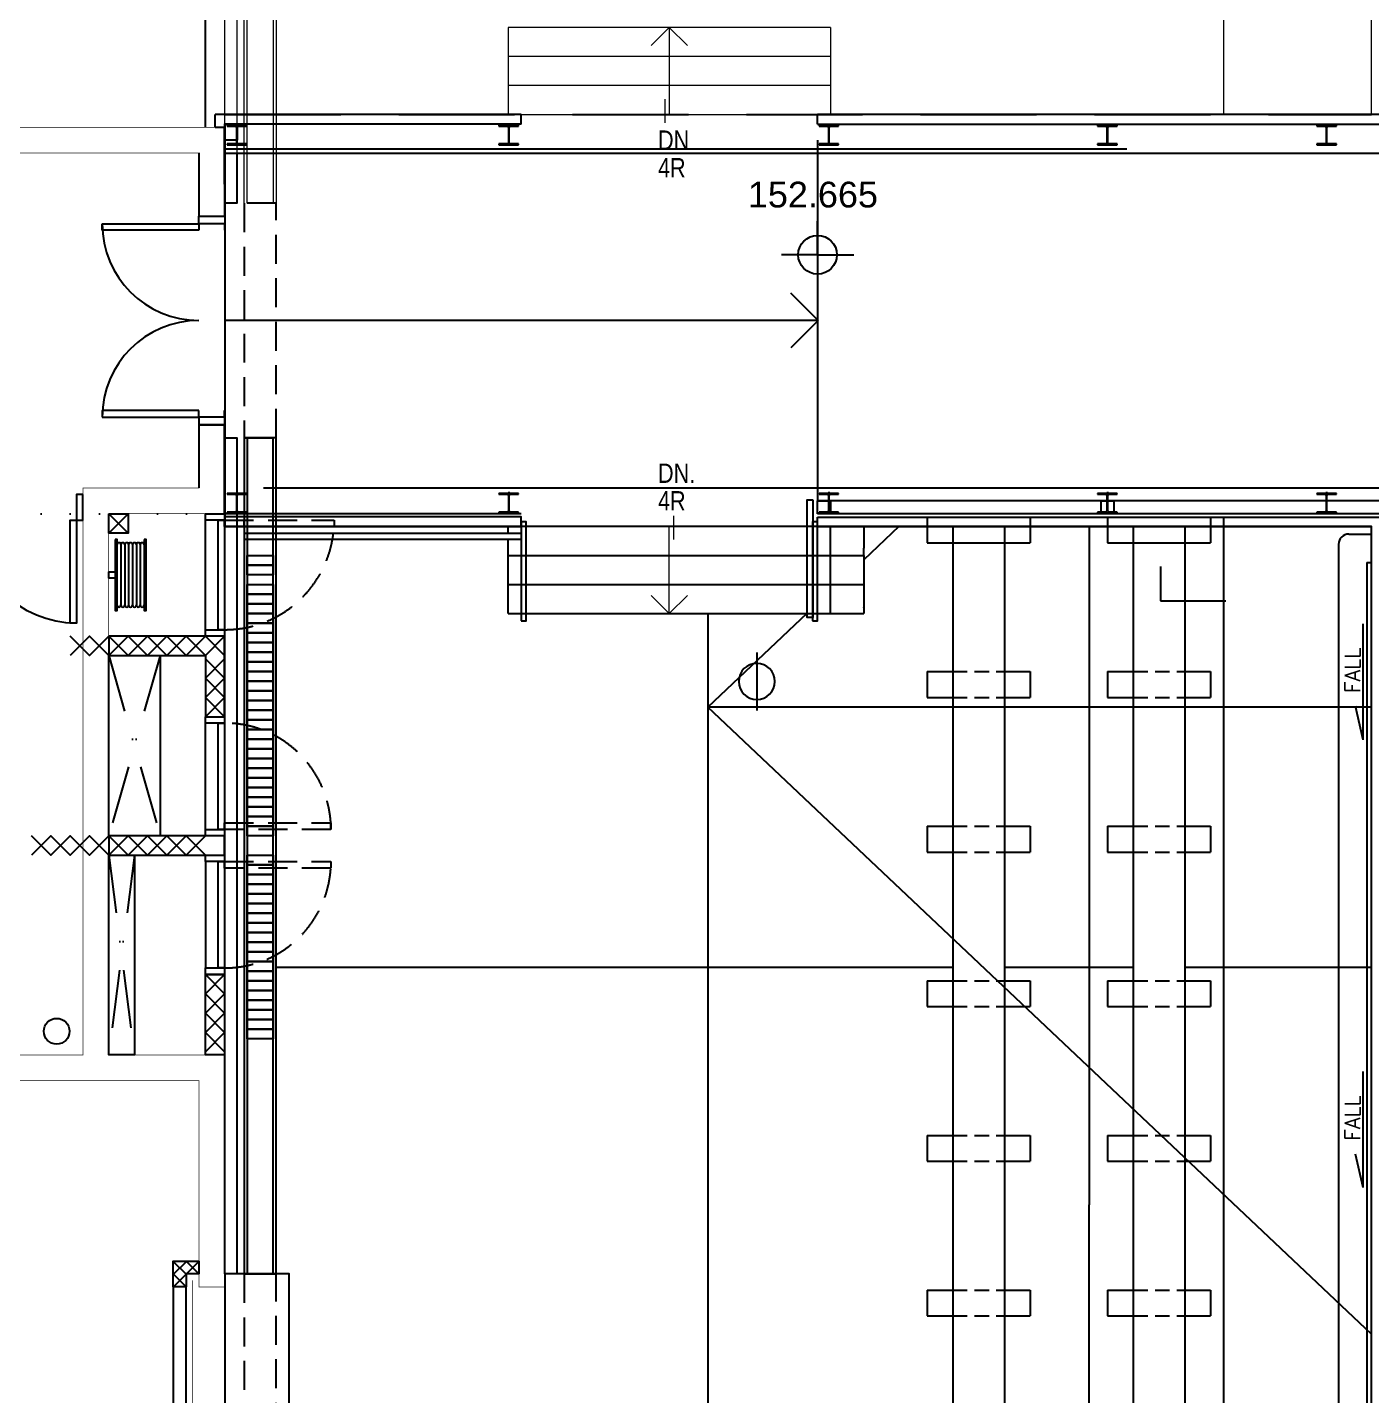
# Model space of a CAD drawing. Header units: millimetres. Extents: x -68474 to 336725, y -113450 to 40976.
# Drawn here: x 156719 to 167150, y -82594 to -71975 of the extents above; entities that cross this region are included whole.
import ezdxf

# ---------------------------------------------------------------- set-up
doc = ezdxf.new("R2010")
doc.units = ezdxf.units.MM
doc.header["$LTSCALE"] = 900
for name, pattern in [('DASHDOT', [1, 0.5, -0.25, 0, -0.25]), ('DASHED2', [0.375, 0.25, -0.125]), ('DASHEDX2', [1.5, 1, -0.5]), ('HIDDEN', [0.375, 0.25, -0.125]), ('s5152a$0$DASHDOT', [1, 0.5, -0.25, 0, -0.25]), ('s5152a$0$DASHED2', [0.375, 0.25, -0.125]), ('s5152a$0$DASHEDX2', [1.5, 1, -0.5]), ('s5152a$0$DOT', [0.25, 0, -0.25]), ('s5152a$0$HIDDEN', [0.375, 0.25, -0.125]), ('s5152a$0$HIDDEN2', [0.1875, 0.125, -0.0625])]:
    doc.linetypes.add(name, pattern=pattern)
for name, color, linetype, lineweight in [('11', 7, 'Continuous', 5), ('23', 7, 'Continuous', 5), ('25', 7, 'Continuous', 5), ('30', 7, 'Continuous', 5), ('45', 7, 'Continuous', 5), ('7', 7, 'Continuous', 5), ('STEP', 15, 'Continuous', 5)]:
    doc.layers.add(name, color=color, linetype=linetype, lineweight=lineweight)
for name, color, linetype in [('35', 7, 'Continuous'), ('FOOT', 1, 'DASHEDX2'), ('new-lysc', 4, 'Continuous'), ('s5152a$0$11', 7, 'Continuous'), ('s5152a$0$20', 7, 'Continuous'), ('s5152a$0$22', 7, 'Continuous'), ('s5152a$0$23', 7, 'Continuous'), ('s5152a$0$25', 7, 'Continuous'), ('s5152a$0$30', 7, 'Continuous'), ('s5152a$0$35', 7, 'Continuous'), ('s5152a$0$42', 7, 'Continuous'), ('s5152a$0$45', 7, 'Continuous'), ('s5152a$0$56', 7, 'Continuous'), ('s5152a$0$7', 7, 'Continuous'), ('s5152a$0$CABLE', 1, 'Continuous'), ('s5152a$0$DIM', 2, 'Continuous'), ('s5152a$0$ex_dr', 1, 'Continuous'), ('s5152a$0$FOOT', 1, 's5152a$0$DASHEDX2'), ('s5152a$0$hrail', 3, 'Continuous'), ('s5152a$0$new-lysc', 4, 'Continuous'), ('s5152a$0$O-STEP', 8, 'Continuous'), ('s5152a$0$PlatformBeam', 7, 'Continuous'), ('s5152a$0$POST', 3, 'Continuous'), ('s5152a$0$SDOOR', 1, 'Continuous'), ('s5152a$0$st_col', 7, 's5152a$0$HIDDEN'), ('s5152a$0$STEP', 15, 'Continuous'), ('SDOOR', 1, 'Continuous'), ('st_col', 7, 'HIDDEN')]:
    doc.layers.add(name, color=color, linetype=linetype)
doc.styles.add('s5152a$0$STANDARD', font='SIMPLEX')
doc.styles.get("Standard").update_dxf_attribs({"font": 'arial.ttf'})
doc.dimstyles.new('s5152a$0$STANDARD', dxfattribs={"dimtxt": 0.18, "dimasz": 0.18, "dimexe": 0.18, "dimexo": 0.0625, "dimgap": 0.09, "dimtad": 0, "dimtih": 1, "dimtoh": 1, "dimdec": 4, "dimzin": 0, "dimdsep": 46, "dimtxsty": 's5152a$0$STANDARD', "dimcen": 0.09, "dimadec": 0, "dimazin": 0, "dimtfac": 1, "dimtdec": 4, "dimtofl": 0, "dimtmove": 0, "dimatfit": 3, "dimfxl": 1, "dimtolj": 1, "dimtzin": 0, "dimarcsym": 0})

# ---------------------------------------------------------------- blocks, each defined once
blk = doc.blocks.new('s5152a$0$HR1')
at = {"layer": 's5152a$0$56', "color": 1, "linetype": 'Continuous'}
for p, q in [((-0.235, 0.245), (0.235, 0.245)), ((-0.235, 0.215), (0.235, 0.215)), ((-0.235, 0.185), (0.235, 0.185)), ((-0.235, 0.155), (0.235, 0.155)), ((-0.235, 0.125), (0.235, 0.125)), ((-0.235, 0.095), (0.235, 0.095))]:
    blk.add_line(p, q, dxfattribs=at)
for points in [[(-0.275, 0.275), (0.275, 0.275), (0.275, 0.29), (-0.275, 0.29)], [(-0.275, 0.05), (0.275, 0.05), (0.275, 0.065), (-0.275, 0.065)], [(-0.025, 0.05), (0.025, 0.05), (0.025, 0), (-0.025, 0)]]:
    blk.add_lwpolyline(points, close=True, dxfattribs=at)
for centre, start, end in [((-0.235, 0.26), 90, 270), ((-0.235, 0.23), 90, 270), ((-0.235, 0.2), 90, 270), ((0.235, 0.26), 270, 90), ((0.235, 0.23), 270, 90), ((0.235, 0.2), 270, 90), ((-0.235, 0.17), 90, 270), ((-0.235, 0.14), 90, 270), ((-0.235, 0.11), 90, 270), ((0.235, 0.17), 270, 90), ((0.235, 0.14), 270, 90), ((0.235, 0.11), 270, 90), ((-0.235, 0.08), 90, 270), ((0.235, 0.08), 270, 90)]:
    blk.add_arc(centre, 0.015, start, end, dxfattribs=at)
blk = doc.blocks.new('s5152a$0$HAT15')
at = {"layer": 's5152a$0$22', "color": 10, "linetype": 'Continuous'}
for points in [[(0, 0.15), (0.15, 0), (0.3, 0.15), (0.45, 0), (0.6, 0.15), (0.75, 0)], [(0, 0), (0.15, 0.15), (0.3, 0), (0.45, 0.15), (0.6, 0), (0.75, 0.15)]]:
    blk.add_lwpolyline(points, dxfattribs=at)
blk = doc.blocks.new('s5152a$0$H450')
at = {"layer": 's5152a$0$22', "color": 10, "linetype": 'Continuous'}
for points in [[(0, 0), (0.15, 0.15), (0.3, 0), (0.45, 0.15)], [(0, 0.15), (0.15, 0), (0.3, 0.15), (0.45, 0)]]:
    blk.add_lwpolyline(points, dxfattribs=at)
blk = doc.blocks.new('s5152a$0$H600')
at = {"layer": 's5152a$0$22', "color": 10, "linetype": 'Continuous'}
for points in [[(0, 0), (0.15, 0.15), (0.3, 0), (0.45, 0.15), (0.6, 0)], [(0, 0.15), (0.15, 0), (0.3, 0.15), (0.45, 0), (0.6, 0.15)]]:
    blk.add_lwpolyline(points, dxfattribs=at)
blk = doc.blocks.new('s5152a$0$D1700A')
at = {"layer": 's5152a$0$30', "color": 14, "linetype": 'Continuous'}
for points in [[(0, 0), (0.05, 0), (0.05, 1), (0.1, 1), (0.1, 0.2), (0, 0.2), (0, 0)], [(1.7, 0), (1.65, 0), (1.65, 1), (1.6, 1), (1.6, 0.2), (1.7, 0.2), (1.7, 0)]]:
    blk.add_lwpolyline(points, dxfattribs=at)
for centre, start, end in [((0.05, 0.2), 0, 90), ((1.650003, 0.2), 90, 180)]:
    blk.add_arc(centre, 0.8000010000000001, start, end, dxfattribs=at)
blk = doc.blocks.new('s5152a$0$H300')
at = {"layer": 's5152a$0$22', "color": 1, "linetype": 'Continuous'}
for points in [[(0, 0), (0.15, 0.15), (0.3, 0)], [(0, 0.15), (0.15, 0), (0.3, 0.15)]]:
    blk.add_lwpolyline(points, dxfattribs=at)
blk = doc.blocks.new('s5152a$0$H150')
at = {"layer": 's5152a$0$22', "color": 1, "linetype": 'Continuous'}
for p, q in [((0, 0), (0.15, 0.15)), ((0, 0.15), (0.15, 0))]:
    blk.add_line(p, q, dxfattribs=at)
blk = doc.blocks.new('s5152a$0$POST1')
at = {"layer": 's5152a$0$POST', "linetype": 'Continuous'}
for p, q in [((-50, 0), (-50, -100)), ((50, 0), (-50, 0)), ((50, -100), (50, 0)), ((-50, -100), (50, -100))]:
    blk.add_line(p, q, dxfattribs=at)
blk = doc.blocks.new('*D376')
at = {"layer": 's5152a$0$STEP', "color": 0, "lineweight": -2, "transparency": 16777216}
for p, q in [((162950.2625, -75849.8), (163208.9881202631, -75849.8)), ((163208.8081202631, -75849.98), (163208.8081202631, -76018.1711931736)), ((163208.8081202631, -76074.62000000001), (163208.8081202631, -76018.53119317359)), ((162950.2625, -76074.8), (163208.9881202631, -76074.8))]:
    blk.add_line(p, q, dxfattribs=at)
at = {"layer": 's5152a$0$STEP', "color": 0, "transparency": 16777216}
for points in [[(163208.7781202631, -75849.98), (163208.8381202631, -75849.98), (163208.8081202631, -75849.8)], [(163208.7781202631, -76074.62000000001), (163208.8381202631, -76074.62000000001), (163208.8081202631, -76074.8)]]:
    blk.add_solid(points, dxfattribs=at)
at = {"layer": 's5152a$0$STEP', "color": 0, "transparency": 16777216, "insert": (163208.8081202631, -76018.35119317358), "char_height": 0.18, "attachment_point": 5, "style": 's5152a$0$STANDARD'}
blk.add_mtext('\\A1;225.0000', dxfattribs=at)
blk = doc.blocks.new('*D377')
at = {"layer": 's5152a$0$DIM', "color": 0, "linetype": 'Continuous', "lineweight": -2, "transparency": 16777216}
for p, q in [((166296.5043820121, -75850.2509751035), (164957.363122945, -75850.2509751035)), ((164957.543122945, -75850.43097510349), (164957.543122945, -81112.5709751035)), ((164957.543122945, -86375.0709751035), (164957.543122945, -81112.93097510349)), ((167624.6418317163, -86375.2509751035), (164957.363122945, -86375.2509751035))]:
    blk.add_line(p, q, dxfattribs=at)
at = {"layer": 's5152a$0$DIM', "color": 0, "linetype": 'Continuous', "transparency": 16777216}
for points in [[(164957.513122945, -75850.43097510349), (164957.573122945, -75850.43097510349), (164957.543122945, -75850.2509751035)], [(164957.513122945, -86375.0709751035), (164957.573122945, -86375.0709751035), (164957.543122945, -86375.2509751035)]]:
    blk.add_solid(points, dxfattribs=at)
at = {"layer": 's5152a$0$DIM', "color": 0, "linetype": 'Continuous', "transparency": 16777216, "insert": (164957.543122945, -81112.75097510347), "char_height": 0.18, "attachment_point": 5, "style": 's5152a$0$STANDARD'}
blk.add_mtext('\\A1;10525.0000', dxfattribs=at)

msp = doc.modelspace()

# ---------------------------------------------------------------- linework, layer by layer
at = {"color": 1, "linetype": 'DASHDOT', "ltscale": 0.1}
for p, q in [((158344.8612199668, -72721.7373419198), (158344.8612199668, -72896.73614403154)), ((160454.6968250482, -72721.7373419198), (160454.6968250482, -72896.73614403154)), ((162938.1611511956, -72721.7373419198), (162938.1611511956, -72896.73614403154)), ((165099.6957520978, -72721.7373419198), (165099.6957520978, -72896.73614403154)), ((166800.3133154589, -72721.7373419198), (166800.3133154589, -72896.73614403154)), ((158344.8612199668, -75578.56924155744), (158344.8612199668, -75753.56804366919)), ((160454.6968250482, -75578.56924155744), (160454.6968250482, -75753.56804366919))]:
    msp.add_line(p, q, dxfattribs=at)
at = {"color": 1, "linetype": 's5152a$0$DASHDOT', "ltscale": 0.1}
for p, q in [((162938.1611511956, -75578.56924155744), (162938.1611511956, -75753.56804366919)), ((165099.6957520978, -75578.56924155744), (165099.6957520978, -75753.56804366919)), ((166800.3133154589, -75578.56924155744), (166800.3133154589, -75753.56804366919))]:
    msp.add_line(p, q, dxfattribs=at)
at = {"layer": '11', "color": 14, "linetype": 'Continuous'}
msp.add_line((158250.3133154589, -72950.25097510351), (158250.3133154589, -72750.2509751035), dxfattribs=at)
at = {"layer": '23', "color": 2, "linetype": 'Continuous'}
msp.add_lwpolyline([(158250.2, -49575), (158345.2, -49575), (158345.2, -73339.8), (158250.2, -73339.8)], close=True, dxfattribs=at)
at = {"layer": '30', "linetype": 'Continuous'}
for p, q in [((158100.3133154589, -75800.25097510351), (158100.3133154589, -75750.2509751035)), ((158100.3133154589, -75750.2509751035), (158250.3133154589, -75750.2509751035)), ((158250.3133154589, -75800.25097510351), (158100.3133154589, -75800.25097510351)), ((158200.3133154589, -75800.25097510351), (158250.3133154589, -75800.25097510351)), ((158250.3133154589, -75750.2509751035), (158250.3133154589, -75800.25097510351))]:
    msp.add_line(p, q, dxfattribs=at)
at = {"layer": '30', "linetype": 'HIDDEN'}
msp.add_line((158250.3133154589, -75850.25097510351), (158250.3133154589, -75800.25097510351), dxfattribs=at)
at = {"layer": '35', "color": 3, "linetype": 'Continuous'}
for p, q in [((162850.5133154589, -73740), (162850.5133154589, -73480.09749178457)), ((162850.513315459, -73740), (162571.2951473142, -73740)), ((162850.5133154589, -73740), (163131.2951473142, -73740)), ((162850.5133154589, -73739.99999999999), (162850.5133154589, -74034.09749178457))]:
    msp.add_line(p, q, dxfattribs=at)
msp.add_circle((162850.5133154589, -73740), 150, dxfattribs=at)
at = {"layer": '45', "color": 14, "linetype": 'Continuous'}
for points in [[(158400.2, -73339.8), (158400.2, -45851), (158650.2, -45851), (158650.2, -73339.8)], [(158425.2, -73339.8), (158425.2, -45876), (158625.2, -45876), (158625.2, -73339.8)]]:
    msp.add_lwpolyline(points, dxfattribs=at)
at = {"layer": '7', "color": 10, "linetype": 'Continuous'}
msp.add_line((166000.1, -43170), (166000.1, -72649.79999999999), dxfattribs=at)
at = {"layer": 'FOOT'}
msp.add_line((158250.3133154589, -72650.2509751035), (167150.3133154589, -72650.2509751035), dxfattribs=at)
at = {"layer": 'FOOT', "linetype": 'Continuous'}
for p, q in [((158250.3133154589, -72950.2509751035), (167450.3133154589, -72950.2509751035)), ((162855.4996825386, -74250.2509751035), (158250.3133154589, -74250.2509751035)), ((170600.3133154589, -75550.25097510351), (158550.5133154589, -75550.2509751035))]:
    msp.add_line(p, q, dxfattribs=at)
at = {"layer": 'FOOT', "linetype": 'ByBlock'}
msp.add_line((162850.5133154589, -72850.2509751035), (162850.5133154589, -75650.2509751035), dxfattribs=at)
at = {"layer": 'FOOT', "color": 6}
for q in [(162643.3676481826, -74038.11894074753), (162643.3676481826, -74462.38300945946)]:
    msp.add_line((162855.4996825386, -74250.2509751035), q, dxfattribs=at)
at = {"layer": 'new-lysc'}
for p, q in [((158175.5133154589, -72750.2531751035), (158175.5133154589, -72650.2509751035)), ((160550.5133154589, -72650.2509751035), (158175.5133154589, -72650.2509751035)), ((160550.5133154589, -72725.2509751035), (158250.3133154589, -72725.2509751035)), ((160550.5133154589, -72725.2509751035), (160550.5133154589, -72650.2509751035)), ((160550.5133154589, -72725.2509751035), (160550.5133154589, -72650.2509751035)), ((170300.3133154589, -72650.2509751035), (162850.5133154589, -72650.2509751035)), ((162850.5133154589, -72725.2509751035), (162850.5133154589, -72650.2509751035)), ((162850.5133154589, -72725.2509751035), (162850.5133154589, -72650.2509751035)), ((162850.5133154589, -72725.2509751035), (170375.3133154589, -72725.2509751035)), ((158175.5133154589, -72750.2531751035), (158250.5130110601, -72750.40317449471))]:
    msp.add_line(p, q, dxfattribs=at)
at = {"layer": 's5152a$0$11', "color": 14, "linetype": 'Continuous'}
for p, q in [((158250, -72949.8), (158250, -72749.79999999999)), ((158250.1, -73439.8), (158250, -72949.8)), ((158050.1, -73439.8), (158250.1, -73439.8)), ((158250, -75059.79999999999), (158050, -75059.79999999999)), ((158050, -75059.79999999999), (158050, -75549.8)), ((158250, -75749.79999999999), (158250, -75059.79999999999))]:
    msp.add_line(p, q, dxfattribs=at)
at = {"layer": 's5152a$0$11', "color": 5, "linetype": 'Continuous'}
msp.add_line((158050.2, -72949.8), (158050.1, -73439.8), dxfattribs=at)
at = {"layer": 's5152a$0$11', "color": 2, "linetype": 's5152a$0$DASHDOT'}
for p, q in [((157500, -75749.79999999999), (157350, -75899.8)), ((157350, -75749.79999999999), (157500, -75899.8)), ((157750, -76849.8), (157350, -78249.79999999999)), ((157350, -76849.8), (157750, -78249.79999999999)), ((157550, -78399.8), (157350, -79950)), ((157350, -78399.8), (157550, -79950))]:
    msp.add_line(p, q, dxfattribs=at)
at = {"layer": 's5152a$0$11', "color": 14, "linetype": 'Continuous', "const_width": 5}
msp.add_lwpolyline([(158250, -72749.79999999999), (151450, -72750), (151450, -77850), (151650, -77850), (151650, -76550), (155450, -76550), (155450, -75949.8), (155450, -75799.8), (155450, -75699.8), (155250, -75699.8), (155250, -76350), (151650, -76350), (151650, -72950), (155250, -72950), (155250, -73200), (155450, -73200), (155450, -72950), (158050.2, -72949.8), (158050.1, -73439.8), (158250.1, -73439.8), (158250, -72949.8), (158250, -72749.79999999999)], dxfattribs=at)
msp.add_lwpolyline([(158250, -75059.79999999999), (158050, -75059.79999999999), (158050, -75549.8), (157150, -75549.8), (157150, -79950), (151650.2, -79950), (151650.2, -78800), (151450, -78800), (151450, -81150), (151650, -81150), (151650, -80150), (158050.2, -80150), (158050.2, -81750), (158250.2, -81750), (158250.2, -79950), (157350, -79950), (157350, -75749.79999999999), (158250, -75749.79999999999)], close=True, dxfattribs=at)
at = {"layer": 's5152a$0$11', "color": 2, "linetype": 'Continuous'}
for points in [[(157350, -75749.79999999999), (157500, -75749.79999999999), (157500, -75899.8), (157350, -75899.8)], [(157350, -76849.8), (157750, -76849.8), (157750, -78249.79999999999), (157350, -78249.79999999999)], [(157350, -78399.8), (157550, -78399.8), (157550, -79950), (157350, -79950)]]:
    msp.add_lwpolyline(points, close=True, dxfattribs=at)
at = {"layer": 's5152a$0$11', "color": 14, "linetype": 'Continuous'}
for points in [[(158250, -76699.8), (157350, -76699.8), (157350, -76849.8), (158100, -76849.8), (158100, -77324.8), (158250, -77324.8)], [(158250, -78249.79999999999), (157350, -78249.79999999999), (157350, -78399.8), (158250, -78399.8)], [(158100, -79324.8), (158250, -79324.8), (158250, -79950), (158100, -79950)]]:
    msp.add_lwpolyline(points, close=True, dxfattribs=at)
at = {"layer": 's5152a$0$20', "color": 14, "linetype": 'Continuous'}
msp.add_lwpolyline([(157850.2, -81750), (157850.2, -81550), (158050.2, -81550), (158050.2, -81650), (157950.2, -81650), (157950.2, -81750)], close=True, dxfattribs=at)
at = {"layer": 's5152a$0$23', "color": 2, "linetype": 'Continuous'}
for p, q in [((158100.2, -72749.79999999999), (158100.2, -49575)), ((158250.2, -73339.8), (158250.2, -72724.79999999999)), ((158345.2, -72949.79999999999), (158345.2, -73339.8)), ((158345.2, -73339.8), (158250.2, -73339.8)), ((158250.2, -75159.8), (158345, -75159.8)), ((158345, -75159.8), (158345, -75549.79999999999))]:
    msp.add_line(p, q, dxfattribs=at)
msp.add_lwpolyline([(158345.2, -72949.79999999999), (158345.2, -73339.8), (158250.2, -73339.8), (158250.2, -72949.79999999999)], dxfattribs=at)
msp.add_lwpolyline([(158250.2, -75159.8), (158345, -75159.8), (158345, -81650), (158250.2, -81650)], close=True, dxfattribs=at)
at = {"layer": 's5152a$0$25', "color": 4, "linetype": 'Continuous'}
for points in [[(158250.2, -84900), (158750.2, -84900), (158750.2, -81650), (158250.2, -81650)], [(157850.2, -84800), (157950.2, -84800), (157950.2, -81750), (157850.2, -81750)]]:
    msp.add_lwpolyline(points, close=True, dxfattribs=at)
at = {"layer": 's5152a$0$30', "linetype": 'Continuous'}
for p, q in [((158050.1004, -73499.79988), (158050.1004, -73439.8)), ((158050.1004, -73439.8), (158250.1, -73439.8)), ((158250.1, -73439.8), (158250.1, -73499.79988)), ((157300.1019, -73549.79978), (157300.1019, -73499.79988)), ((157300.1019, -73499.79988), (158050.1004, -73499.79988)), ((158050.1004, -73549.79978), (157300.1019, -73549.79978)), ((158250.1, -73499.79988), (158050.1004, -73499.79988)), ((158050.1004, -73499.79988), (158050.1004, -73549.79978)), ((158050.1004, -74949.79698000001), (157300.1019, -74949.79698000001)), ((157300.1019, -74949.79698000001), (157300.1019, -74999.79688000001)), ((158050.1004, -74999.79688000001), (158050.1004, -74949.79698000001)), ((157300.1019, -74999.79688000001), (158050.1004, -74999.79688000001)), ((158250.1, -74999.79688000001), (158050.1004, -74999.79688000001)), ((158050.1004, -74999.79688000001), (158050.1004, -75059.79676000001)), ((158050.1004, -75059.79676000001), (158250.1, -75059.79676000001)), ((158250.1, -75059.79676000001), (158250.1, -74999.79688000001)), ((158100, -75799.8), (158100, -75749.79999999999)), ((158100, -75749.79999999999), (158250, -75749.79999999999)), ((158250, -75799.8), (158100, -75799.8)), ((158200, -75799.8), (158250, -75799.8)), ((158250, -75749.79999999999), (158250, -75799.8))]:
    msp.add_line(p, q, dxfattribs=at)
at = {"layer": 's5152a$0$30'}
for p, q in [((158250, -73499.79988), (158250, -73549.79988)), ((158250, -74999.79688000001), (158250, -74949.79688000001))]:
    msp.add_line(p, q, dxfattribs=at)
at = {"layer": 's5152a$0$30', "color": 4, "linetype": 'Continuous'}
for p, q in [((158100, -76649.8), (158100, -75799.8)), ((158100, -78199.8), (158100, -77374.79999999999)), ((158100, -78449.8), (158100, -79274.8))]:
    msp.add_line(p, q, dxfattribs=at)
at = {"layer": 's5152a$0$30', "linetype": 's5152a$0$HIDDEN'}
msp.add_line((158250, -75849.8), (158250, -75799.8), dxfattribs=at)
at = {"layer": 's5152a$0$30', "color": 4, "linetype": 'Continuous'}
for points in [[(158250, -75799.8), (158100, -75799.8), (158100, -75749.79999999999), (158250, -75749.79999999999)], [(158250, -76649.8), (158200, -76649.8), (158200, -75799.8), (158250, -75799.8)], [(158250, -76699.8), (158100, -76699.8), (158100, -76649.8), (158250, -76649.8)], [(158250, -77374.79999999999), (158100, -77374.79999999999), (158100, -77324.8), (158250, -77324.8)], [(158250, -78199.8), (158200, -78199.8), (158200, -77374.79999999999), (158250, -77374.79999999999)], [(158250, -78249.79999999999), (158100, -78249.79999999999), (158100, -78199.8), (158250, -78199.8)], [(158250, -78449.8), (158100, -78449.8), (158100, -78399.8), (158250, -78399.8)], [(158250, -79274.8), (158200, -79274.8), (158200, -78449.8), (158250, -78449.8)], [(158250, -79324.8), (158100, -79324.8), (158100, -79274.8), (158250, -79274.8)]]:
    msp.add_lwpolyline(points, close=True, dxfattribs=at)
at = {"layer": 's5152a$0$30', "color": 4, "linetype": 's5152a$0$HIDDEN'}
for points in [[(159100, -75799.8), (159100, -75849.8), (158250, -75849.8), (158250, -75799.8)], [(158250, -78199.8), (158250, -78149.8), (159075, -78149.8), (159075, -78199.8)], [(158250, -78499.79999999999), (158250, -78449.8), (159075, -78449.8), (159075, -78499.79999999999)]]:
    msp.add_lwpolyline(points, close=True, dxfattribs=at)
for centre, radius, start, end in [((158250, -75799.8), 850, 270, 0), ((158250, -78199.8), 825, 0, 90), ((158250, -78449.8), 825, 270, 0)]:
    msp.add_arc(centre, radius, start, end, dxfattribs=at)
at = {"layer": 's5152a$0$30', "linetype": 'Continuous'}
for centre, major_axis, ratio, start_param, end_param in [((158050.1004, -73499.796880006), (-530.3297323351077, 530.3297323351077), 0.9999999999999903, 0.7853981633974532, 2.35619449019234), ((158050.1004, -74999.79688000001), (530.3297323351068, 530.3297323351068), 0.9999999999999938, 0.7853981633974514, 2.356194490192342)]:
    msp.add_ellipse(centre, major_axis=major_axis, ratio=ratio, start_param=start_param, end_param=end_param, dxfattribs=at)
at = {"layer": 's5152a$0$35', "color": 1, "linetype": 'Continuous'}
msp.add_line((162379.2599802329, -76826.49980895213), (162379.2599802329, -77276.49920895213), dxfattribs=at)
at = {"layer": 's5152a$0$35', "color": 1, "linetype": 'Continuous', "extrusion": (0, 0, -1)}
msp.add_ellipse((162379.2599802329, -77051.49950895211), major_axis=(-99.43675852183732, 99.4367585218373), ratio=0.999999999999966, start_param=5.497787143782121, end_param=11.78097245096171, dxfattribs=at)
at = {"layer": 's5152a$0$42', "linetype": 's5152a$0$HIDDEN', "const_width": 5}
msp.add_lwpolyline([(158000.2, -84850), (158000.2, -81700)], dxfattribs=at)
at = {"layer": 's5152a$0$45', "color": 8, "linetype": 'Continuous'}
for p, q in [((163481.346520091, -75849.79999999999), (163208.8081202631, -76107.40804054112)), ((162767.2250994343, -76524.80000000002), (162000.1, -77249.9)), ((167150, -82117.67514222085), (162000.1, -77249.9))]:
    msp.add_line(p, q, dxfattribs=at)
at = {"layer": 's5152a$0$45', "color": 14, "linetype": 'Continuous'}
for p, q in [((162000.1, -76524.8), (162000.1, -111750)), ((167150, -77249.9), (162000.1, -77249.9))]:
    msp.add_line(p, q, dxfattribs=at)
at = {"layer": 's5152a$0$45', "color": 14, "linetype": 's5152a$0$HIDDEN'}
for points in [[(158400.2, -75159.8), (158650.2, -75159.8), (158650.2, -73339.8), (158400.2, -73339.8)], [(158400.2, -84900), (158650.2, -84900), (158650.2, -81650), (158400.2, -81650)]]:
    msp.add_lwpolyline(points, close=True, dxfattribs=at)
at = {"layer": 's5152a$0$45', "color": 14, "linetype": 'Continuous'}
for points in [[(158400.2, -81650), (158650.2, -81650), (158650.2, -75159.8), (158400.2, -75159.8)], [(158425.2, -81650), (158625.2, -81650), (158625.2, -75159.8), (158425.2, -75159.8)], [(158425.2, -76075), (158625.2, -76075), (158625.2, -76150), (158425.2, -76150)], [(158425.2, -76150), (158625.2, -76150), (158625.2, -76225), (158425.2, -76225)], [(158425.2, -76300), (158625.2, -76300), (158625.2, -76375), (158425.2, -76375)], [(158425.2, -76375), (158625.2, -76375), (158625.2, -76450), (158425.2, -76450)], [(158425.2, -76450), (158625.2, -76450), (158625.2, -76525), (158425.2, -76525)], [(158425.2, -76525), (158625.2, -76525), (158625.2, -76600), (158425.2, -76600)], [(158425.2, -76600), (158625.2, -76600), (158625.2, -76675), (158425.2, -76675)], [(158425.2, -76675), (158625.2, -76675), (158625.2, -76750), (158425.2, -76750)], [(158425.2, -76750), (158625.2, -76750), (158625.2, -76825), (158425.2, -76825)], [(158425.2, -76825), (158625.2, -76825), (158625.2, -76900), (158425.2, -76900)], [(158425.2, -76900), (158625.2, -76900), (158625.2, -76975), (158425.2, -76975)], [(158425.2, -76975), (158625.2, -76975), (158625.2, -77050), (158425.2, -77050)], [(158425.2, -77050), (158625.2, -77050), (158625.2, -77125), (158425.2, -77125)], [(158425.2, -77125), (158625.2, -77125), (158625.2, -77200), (158425.2, -77200)], [(158425.2, -77200), (158625.2, -77200), (158625.2, -77275), (158425.2, -77275)], [(158425.2, -77275), (158625.2, -77275), (158625.2, -77350), (158425.2, -77350)], [(158425.2, -77350), (158625.2, -77350), (158625.2, -77425), (158425.2, -77425)], [(158425.2, -77425), (158625.2, -77425), (158625.2, -77500), (158425.2, -77500)], [(158425.2, -77500), (158625.2, -77500), (158625.2, -77575), (158425.2, -77575)], [(158425.2, -77575), (158625.2, -77575), (158625.2, -77650), (158425.2, -77650)], [(158425.2, -77650), (158625.2, -77650), (158625.2, -77725), (158425.2, -77725)], [(158425.2, -77725), (158625.2, -77725), (158625.2, -77800), (158425.2, -77800)], [(158425.2, -77800), (158625.2, -77800), (158625.2, -77875), (158425.2, -77875)], [(158425.2, -77875), (158625.2, -77875), (158625.2, -77950), (158425.2, -77950)], [(158425.2, -77950), (158625.2, -77950), (158625.2, -78025), (158425.2, -78025)], [(158425.2, -78025), (158625.2, -78025), (158625.2, -78100), (158425.2, -78100)], [(158425.2, -78100), (158625.2, -78100), (158625.2, -78175), (158425.2, -78175)], [(158425.2, -78175), (158625.2, -78175), (158625.2, -78250), (158425.2, -78250)], [(158425.2, -78400), (158625.2, -78400), (158625.2, -78475), (158425.2, -78475)], [(158425.2, -78475), (158625.2, -78475), (158625.2, -78550), (158425.2, -78550)], [(158425.2, -78550), (158625.2, -78550), (158625.2, -78625), (158425.2, -78625)], [(158425.2, -78625), (158625.2, -78625), (158625.2, -78700), (158425.2, -78700)], [(158425.2, -78700), (158625.2, -78700), (158625.2, -78775), (158425.2, -78775)], [(158425.2, -78775), (158625.2, -78775), (158625.2, -78850), (158425.2, -78850)], [(158425.2, -78850), (158625.2, -78850), (158625.2, -78925), (158425.2, -78925)], [(158425.2, -78925), (158625.2, -78925), (158625.2, -79000), (158425.2, -79000)], [(158425.2, -79000), (158625.2, -79000), (158625.2, -79075), (158425.2, -79075)], [(158425.2, -79075), (158625.2, -79075), (158625.2, -79150), (158425.2, -79150)], [(158425.2, -79150), (158625.2, -79150), (158625.2, -79225), (158425.2, -79225)], [(158425.2, -79225), (158625.2, -79225), (158625.2, -79300), (158425.2, -79300)], [(158425.2, -79300), (158625.2, -79300), (158625.2, -79375), (158425.2, -79375)], [(158425.2, -79375), (158625.2, -79375), (158625.2, -79450), (158425.2, -79450)], [(158425.2, -79450), (158625.2, -79450), (158625.2, -79525), (158425.2, -79525)], [(158425.2, -79525), (158625.2, -79525), (158625.2, -79600), (158425.2, -79600)], [(158425.2, -79600), (158625.2, -79600), (158625.2, -79675), (158425.2, -79675)], [(158425.2, -79675), (158625.2, -79675), (158625.2, -79750), (158425.2, -79750)], [(158425.2, -79750), (158625.2, -79750), (158625.2, -79825), (158425.2, -79825)]]:
    msp.add_lwpolyline(points, close=True, dxfattribs=at)
at = {"layer": 's5152a$0$56', "color": 1, "linetype": 'Continuous'}
msp.add_circle((156946.3, -79766.5), 100, dxfattribs=at)
at = {"layer": 's5152a$0$7', "color": 10, "linetype": 'Continuous'}
for p, q in [((166000.1, -75774.79999999999), (166000.1, -111750)), ((158650.2, -79268.8), (163900.4133154589, -79268.8)), ((164300.4133154589, -79268.8), (165300.4133154589, -79268.8)), ((165700.4133154589, -79268.8), (167150, -79268.8))]:
    msp.add_line(p, q, dxfattribs=at)
at = {"layer": 's5152a$0$CABLE', "linetype": 's5152a$0$DASHED2'}
for p, q in [((163700.4133154589, -75775.25097510351), (164500.4133154589, -75775.25097510351)), ((163700.4133154589, -75775.25097510351), (163700.4133154589, -75975.25097510351)), ((164500.4133154589, -75775.25097510351), (164500.4133154589, -75975.25097510351)), ((165100.4133154589, -75775.25097510351), (165900.4133154589, -75775.25097510351)), ((165100.4133154589, -75775.25097510351), (165100.4133154589, -75975.25097510351)), ((165900.4133154589, -75775.25097510351), (165900.4133154589, -75975.25097510351))]:
    msp.add_line(p, q, dxfattribs=at)
at = {"layer": 's5152a$0$CABLE'}
for p, q in [((163900.4133154589, -75850.25097510351), (163900.4133154589, -86495.25097510351)), ((164300.4133154589, -75850.25097510351), (164300.4133154589, -86495.25097510351)), ((165300.4133154589, -75850.2509751035), (165300.4133154589, -86495.25097510351)), ((165700.4133154589, -75850.2509751035), (165700.4133154589, -86495.25097510351)), ((166973.4936681583, -75907.29338569191), (167150.3133154589, -75907.29338569191)), ((163700.4133154589, -75975.25097510351), (164500.4133154589, -75975.25097510351)), ((165100.4133154589, -75975.25097510351), (165900.4133154589, -75975.25097510351)), ((166893.4936681583, -75987.29338569191), (166893.4936681583, -86033.28366227355)), ((167113.4936681583, -76127.29338569191), (167113.4936681583, -85783.28366227355)), ((167113.4936681583, -76127.29338569191), (167150.3133154589, -76127.29338569191)), ((165512.6362059908, -76159.74647785116), (165512.6362059908, -76426.62132405411)), ((165512.6362059908, -76426.62132405411), (166018.7589183811, -76426.62132405411)), ((165512.6362059908, -76426.62132405411), (165512.7262059908, -76426.62132405411)), ((166018.7589183811, -76426.62132405411), (166018.8489183811, -76426.62132405411)), ((163700.4133154589, -76975.25097510351), (163900.4133154589, -76975.25097510351)), ((163700.4133154589, -76975.25097510351), (163700.4133154589, -77175.25097510351)), ((164300.4133154589, -76975.25097510351), (164500.4133154589, -76975.25097510351)), ((164500.4133154589, -76975.25097510351), (164500.4133154589, -77175.25097510351)), ((165100.4133154589, -76975.25097510351), (165300.4133154589, -76975.25097510351)), ((165100.4133154589, -76975.25097510351), (165100.4133154589, -77175.25097510351)), ((165700.4133154589, -76975.25097510351), (165900.4133154589, -76975.25097510351)), ((165900.4133154589, -76975.25097510351), (165900.4133154589, -77175.25097510351)), ((163700.4133154589, -77175.25097510351), (163900.4133154589, -77175.25097510351)), ((164300.4133154589, -77175.25097510351), (164500.4133154589, -77175.25097510351)), ((165100.4133154589, -77175.25097510351), (165300.4133154589, -77175.25097510351)), ((165700.4133154589, -77175.25097510351), (165900.4133154589, -77175.25097510351)), ((163700.4133154589, -78175.25097510351), (163900.4133154589, -78175.25097510351)), ((163700.4133154589, -78175.25097510351), (163700.4133154589, -78375.25097510351)), ((164300.4133154589, -78175.25097510351), (164500.4133154589, -78175.25097510351)), ((164500.4133154589, -78175.25097510351), (164500.4133154589, -78375.25097510351)), ((165100.4133154589, -78175.25097510351), (165300.4133154589, -78175.25097510351)), ((165100.4133154589, -78175.25097510351), (165100.4133154589, -78375.25097510351)), ((165700.4133154589, -78175.25097510351), (165900.4133154589, -78175.25097510351)), ((165900.4133154589, -78175.25097510351), (165900.4133154589, -78375.25097510351)), ((163700.4133154589, -78375.25097510351), (163900.4133154589, -78375.25097510351)), ((164300.4133154589, -78375.25097510351), (164500.4133154589, -78375.25097510351)), ((165100.4133154589, -78375.25097510351), (165300.4133154589, -78375.25097510351)), ((165700.4133154589, -78375.25097510351), (165900.4133154589, -78375.25097510351)), ((163700.4133154589, -79375.25097510351), (163900.4133154589, -79375.25097510351)), ((163700.4133154589, -79375.25097510351), (163700.4133154589, -79575.25097510351)), ((164300.4133154589, -79375.25097510351), (164500.4133154589, -79375.25097510351)), ((164500.4133154589, -79375.25097510351), (164500.4133154589, -79575.25097510351)), ((165100.4133154589, -79375.25097510351), (165300.4133154589, -79375.25097510351)), ((165100.4133154589, -79375.25097510351), (165100.4133154589, -79575.25097510351)), ((165700.4133154589, -79375.25097510351), (165900.4133154589, -79375.25097510351)), ((165900.4133154589, -79375.25097510351), (165900.4133154589, -79575.25097510351)), ((163700.4133154589, -79575.25097510351), (163900.4133154589, -79575.25097510351)), ((164300.4133154589, -79575.25097510351), (164500.4133154589, -79575.25097510351)), ((165100.4133154589, -79575.25097510351), (165300.4133154589, -79575.25097510351)), ((165700.4133154589, -79575.25097510351), (165900.4133154589, -79575.25097510351)), ((163700.4133154589, -80575.25097510351), (163900.4133154589, -80575.25097510351)), ((163700.4133154589, -80575.25097510351), (163700.4133154589, -80775.25097510351)), ((164300.4133154589, -80575.25097510351), (164500.4133154589, -80575.25097510351)), ((164500.4133154589, -80575.25097510351), (164500.4133154589, -80775.25097510351)), ((165100.4133154589, -80575.25097510351), (165300.4133154589, -80575.25097510351)), ((165100.4133154589, -80575.25097510351), (165100.4133154589, -80775.25097510351)), ((165700.4133154589, -80575.25097510351), (165900.4133154589, -80575.25097510351)), ((165900.4133154589, -80575.25097510351), (165900.4133154589, -80775.25097510351)), ((163700.4133154589, -80775.25097510351), (163900.4133154589, -80775.25097510351)), ((164300.4133154589, -80775.25097510351), (164500.4133154589, -80775.25097510351)), ((165100.4133154589, -80775.25097510351), (165300.4133154589, -80775.25097510351)), ((165700.4133154589, -80775.25097510351), (165900.4133154589, -80775.25097510351)), ((163700.4133154589, -81775.25097510351), (163900.4133154589, -81775.25097510351)), ((163700.4133154589, -81775.25097510351), (163700.4133154589, -81975.25097510351)), ((164300.4133154589, -81775.25097510351), (164500.4133154589, -81775.25097510351)), ((164500.4133154589, -81775.25097510351), (164500.4133154589, -81975.25097510351)), ((165100.4133154589, -81775.25097510351), (165300.4133154589, -81775.25097510351)), ((165100.4133154589, -81775.25097510351), (165100.4133154589, -81975.25097510351)), ((165700.4133154589, -81775.25097510351), (165900.4133154589, -81775.25097510351)), ((165900.4133154589, -81775.25097510351), (165900.4133154589, -81975.25097510351)), ((163700.4133154589, -81975.25097510351), (163900.4133154589, -81975.25097510351)), ((164300.4133154589, -81975.25097510351), (164500.4133154589, -81975.25097510351)), ((165100.4133154589, -81975.25097510351), (165300.4133154589, -81975.25097510351)), ((165700.4133154589, -81975.25097510351), (165900.4133154589, -81975.25097510351))]:
    msp.add_line(p, q, dxfattribs=at)
at = {"layer": 's5152a$0$CABLE', "linetype": 's5152a$0$HIDDEN2'}
for p, q in [((163900.4133154589, -76975.25097510351), (164300.4133154589, -76975.25097510351)), ((165300.4133154589, -76975.25097510351), (165700.4133154589, -76975.25097510351)), ((163900.4133154589, -77175.25097510351), (164300.4133154589, -77175.25097510351)), ((165300.4133154589, -77175.25097510351), (165700.4133154589, -77175.25097510351)), ((163900.4133154589, -78175.25097510351), (164300.4133154589, -78175.25097510351)), ((165300.4133154589, -78175.25097510351), (165700.4133154589, -78175.25097510351)), ((163900.4133154589, -78375.25097510351), (164300.4133154589, -78375.25097510351)), ((165300.4133154589, -78375.25097510351), (165700.4133154589, -78375.25097510351)), ((163900.4133154589, -79375.25097510351), (164300.4133154589, -79375.25097510351)), ((165300.4133154589, -79375.25097510351), (165700.4133154589, -79375.25097510351)), ((163900.4133154589, -79575.25097510351), (164300.4133154589, -79575.25097510351)), ((165300.4133154589, -79575.25097510351), (165700.4133154589, -79575.25097510351)), ((163900.4133154589, -80575.25097510351), (164300.4133154589, -80575.25097510351)), ((165300.4133154589, -80575.25097510351), (165700.4133154589, -80575.25097510351)), ((163900.4133154589, -80775.25097510351), (164300.4133154589, -80775.25097510351)), ((165300.4133154589, -80775.25097510351), (165700.4133154589, -80775.25097510351)), ((163900.4133154589, -81775.25097510351), (164300.4133154589, -81775.25097510351)), ((165300.4133154589, -81775.25097510351), (165700.4133154589, -81775.25097510351)), ((163900.4133154589, -81975.25097510351), (164300.4133154589, -81975.25097510351)), ((165300.4133154589, -81975.25097510351), (165700.4133154589, -81975.25097510351))]:
    msp.add_line(p, q, dxfattribs=at)
at = {"layer": 's5152a$0$CABLE'}
msp.add_arc((166973.4936681583, -75987.29338569191), 80, 90, 180, dxfattribs=at)
at = {"layer": 's5152a$0$ex_dr'}
msp.add_line((165249.999831445, -72919.05280262211), (158250.1998385848, -72919.05280262211), dxfattribs=at)
at = {"layer": 's5152a$0$FOOT', "linetype": 'Continuous'}
msp.add_line((158250.1998385848, -72724.7999258207), (158250.1998385848, -75849.79992263319), dxfattribs=at)
at = {"layer": 's5152a$0$FOOT'}
for p, q in [((167150, -75849.79999999999), (158250.2, -75849.79999999999)), ((167150, -86374.79999999999), (167150, -75849.79999999999)), ((167083.9102076486, -77504.38066630973), (167083.9102076486, -76383.02537515364)), ((167083.9102076486, -77504.38066630973), (167025.6546374884, -77244.41194501208)), ((167083.9102076486, -80979.43764363645), (167083.9102076486, -79858.08235248036)), ((167083.9102076486, -80979.43764363645), (167025.6546374884, -80719.4689223388))]:
    msp.add_line(p, q, dxfattribs=at)
at = {"layer": 's5152a$0$hrail', "color": 1}
msp.add_lwpolyline([(162815.8243716515, -75645.27000017786), (162767.8243716515, -75645.27000017786), (162767.8243716515, -76551.25959896205), (162815.8243716515, -76551.25959896205)], close=True, dxfattribs=at)
at = {"layer": 's5152a$0$new-lysc'}
for p, q in [((160550.2, -75774.8), (158250.2, -75774.8)), ((162850.5133154589, -75850.2509751035), (162850.5133154589, -75775.2509751035)), ((162850.5133154589, -75775.2509751035), (167225.3133154589, -75775.2509751035)), ((167150.3133154589, -75850.2509751035), (162850.5133154589, -75850.2509751035))]:
    msp.add_line(p, q, dxfattribs=at)
msp.add_lwpolyline([(158250.2, -75849.8), (160550.2, -75849.8), (160550.2, -75774.8), (158250.2, -75774.8)], close=True, dxfattribs=at)
at = {"layer": 's5152a$0$O-STEP', "color": 11}
for points in [[(160550.2, -76581.46859901994), (160590.2, -76581.46859901994), (160590.2, -75812.3), (160550.2, -75812.3)], [(162810.2, -76581.46859901992), (162850.2, -76581.46859901992), (162850.2, -75812.29999999999), (162810.2, -75812.29999999999)]]:
    msp.add_lwpolyline(points, close=True, dxfattribs=at)
at = {"layer": 's5152a$0$PlatformBeam', "linetype": 'Continuous'}
for p, q in [((158250, -72849.79999999999), (158250.2, -72749.79999999999)), ((158350.2, -72849.79999999999), (158350.2, -72749.79999999999)), ((158350.2, -72849.79999999999), (158250, -72849.79999999999)), ((158250.2, -75649.79999999999), (158250.2, -75749.79999999999)), ((162850.2, -75649.79999999999), (162950.2, -75649.79999999999))]:
    msp.add_line(p, q, dxfattribs=at)
at = {"layer": 's5152a$0$PlatformBeam'}
for p, q in [((158250, -72849.79999999999), (158250.2, -72849.79999999999)), ((167250, -75649.79999999999), (162850.2, -75649.79999999999)), ((160550.2, -75749.79999999999), (158250.1998385848, -75749.79999999999)), ((167250, -75749.79999999999), (162850.2, -75749.79999999999)), ((158400.2, -75899.79999999999), (160550.2, -75899.79999999999)), ((158400.2, -75899.79999999999), (158400.2, -75949.79999999999)), ((160550.2, -75899.79999999999), (160550.2, -75949.79999999999)), ((160550.2, -75949.79999999999), (158400.2, -75949.79999999999))]:
    msp.add_line(p, q, dxfattribs=at)
at = {"layer": 's5152a$0$PlatformBeam', "linetype": 's5152a$0$DOT'}
msp.add_line((151650, -75750), (158250.2, -75750), dxfattribs=at)
at = {"layer": 's5152a$0$SDOOR', "linetype": 's5152a$0$DASHED2'}
msp.add_line((158400.2, -75849.79999999999), (158400.2, -75799.79999999999), dxfattribs=at)
at = {"layer": 's5152a$0$st_col'}
for points in [[(162862.1611511956, -75591.81594851997), (162862.1611511956, -75598.61594851998), (162925.0611511956, -75598.61594851998, -0.414213562373095), (162935.0611511956, -75608.61594851998), (162935.0611511956, -75727.01594851997, -0.4142135623730932), (162925.0611511956, -75737.01594851997), (162862.1611511956, -75737.01594851997), (162862.1611511956, -75743.81594851997), (163014.1611511956, -75743.81594851997), (163014.1611511956, -75737.01594851997), (162951.2611511956, -75737.01594851997, -0.414213562373095), (162941.2611511956, -75727.01594851997), (162941.2611511956, -75608.61594851998, -0.414213562373095), (162951.2611511956, -75598.61594851998), (163014.1611511956, -75598.61594851998), (163014.1611511956, -75591.81594851997)], [(165023.6957520978, -75591.81594851997), (165023.6957520978, -75598.61594851998), (165086.5957520978, -75598.61594851998, -0.414213562373095), (165096.5957520978, -75608.61594851998), (165096.5957520978, -75727.01594851997, -0.4142135623730932), (165086.5957520978, -75737.01594851997), (165023.6957520978, -75737.01594851997), (165023.6957520978, -75743.81594851997), (165175.6957520978, -75743.81594851997), (165175.6957520978, -75737.01594851997), (165112.7957520978, -75737.01594851997, -0.414213562373095), (165102.7957520978, -75727.01594851997), (165102.7957520978, -75608.61594851998, -0.414213562373095), (165112.7957520978, -75598.61594851998), (165175.6957520978, -75598.61594851998), (165175.6957520978, -75591.81594851997)], [(166724.3133154589, -75591.81594851997), (166724.3133154589, -75598.61594851998), (166787.2133154589, -75598.61594851998, -0.414213562373095), (166797.2133154589, -75608.61594851998), (166797.2133154589, -75727.01594851997, -0.4142135623730932), (166787.2133154589, -75737.01594851997), (166724.3133154589, -75737.01594851997), (166724.3133154589, -75743.81594851997), (166876.3133154589, -75743.81594851997), (166876.3133154589, -75737.01594851997), (166813.4133154589, -75737.01594851997, -0.414213562373095), (166803.4133154589, -75727.01594851997), (166803.4133154589, -75608.61594851998, -0.414213562373095), (166813.4133154589, -75598.61594851998), (166876.3133154589, -75598.61594851998), (166876.3133154589, -75591.81594851997)]]:
    msp.add_lwpolyline(points, format="xyb", close=True, dxfattribs=at)
at = {"layer": 's5152a$0$STEP'}
for p, q in [((160450.2, -75899.79999999999), (160450.2, -75849.8)), ((162950.2, -76524.8), (162950.2, -75849.8)), ((162950.5133154589, -76525.25097510351), (162950.5133154589, -75850.25097510351)), ((160450.2, -76524.8), (160450.2, -75949.79999999999)), ((160450.2, -76074.8), (162950.2, -76074.8)), ((162950.2625, -76074.8), (163208.9881202631, -76074.8)), ((163208.8081202631, -76074.98), (163208.8081202631, -76524.8)), ((160450.2, -76299.8), (162950.2, -76299.8)), ((162950.2625, -76299.8), (163208.9881202631, -76299.8)), ((163208.8081202631, -76299.8), (163208.8081202631, -76476.20876302045)), ((160450.2, -76524.8), (163208.8081202631, -76524.8)), ((163208.8081202631, -76476.20876302045), (163208.6281202631, -76476.20876302045))]:
    msp.add_line(p, q, dxfattribs=at)
at = {"layer": 's5152a$0$STEP', "linetype": 'Continuous'}
msp.add_lwpolyline([(167150, -86374.79999999999), (167150, -75849.79999999999), (158250, -75849.8)], dxfattribs=at)
at = {"layer": 's5152a$0$STEP'}
for points in [[(163208.7781202631, -76074.98), (163208.8381202631, -76074.98), (163208.8081202631, -76074.8)], [(163208.7781202631, -76299.62000000001), (163208.8381202631, -76299.62000000001), (163208.8081202631, -76299.8)]]:
    msp.add_solid(points, dxfattribs=at)
at = {"layer": 'SDOOR', "linetype": 'DASHED2'}
msp.add_line((158400.5133154589, -75850.2509751035), (158400.5133154589, -75800.2509751035), dxfattribs=at)
at = {"layer": 'st_col'}
for points in [[(158268.8612199668, -72734.98404888232), (158268.8612199668, -72741.78404888233), (158331.7612199668, -72741.78404888233, -0.414213562373095), (158341.7612199668, -72751.78404888233), (158341.7612199668, -72870.18404888232, -0.4142135623730932), (158331.7612199668, -72880.18404888232), (158268.8612199668, -72880.18404888232), (158268.8612199668, -72886.98404888232), (158420.8612199668, -72886.98404888232), (158420.8612199668, -72880.18404888232), (158357.9612199668, -72880.18404888232, -0.414213562373095), (158347.9612199668, -72870.18404888232), (158347.9612199668, -72751.78404888233, -0.414213562373095), (158357.9612199668, -72741.78404888233), (158420.8612199668, -72741.78404888233), (158420.8612199668, -72734.98404888232)], [(160378.6968250482, -72734.98404888232), (160378.6968250482, -72741.78404888233), (160441.5968250482, -72741.78404888233, -0.414213562373095), (160451.5968250482, -72751.78404888233), (160451.5968250482, -72870.18404888232, -0.4142135623730932), (160441.5968250482, -72880.18404888232), (160378.6968250482, -72880.18404888232), (160378.6968250482, -72886.98404888232), (160530.6968250482, -72886.98404888232), (160530.6968250482, -72880.18404888232), (160467.7968250482, -72880.18404888232, -0.414213562373095), (160457.7968250482, -72870.18404888232), (160457.7968250482, -72751.78404888233, -0.414213562373095), (160467.7968250482, -72741.78404888233), (160530.6968250482, -72741.78404888233), (160530.6968250482, -72734.98404888232)], [(162862.1611511956, -72734.98404888232), (162862.1611511956, -72741.78404888233), (162925.0611511956, -72741.78404888233, -0.414213562373095), (162935.0611511956, -72751.78404888233), (162935.0611511956, -72870.18404888232, -0.4142135623730932), (162925.0611511956, -72880.18404888232), (162862.1611511956, -72880.18404888232), (162862.1611511956, -72886.98404888232), (163014.1611511956, -72886.98404888232), (163014.1611511956, -72880.18404888232), (162951.2611511956, -72880.18404888232, -0.414213562373095), (162941.2611511956, -72870.18404888232), (162941.2611511956, -72751.78404888233, -0.414213562373095), (162951.2611511956, -72741.78404888233), (163014.1611511956, -72741.78404888233), (163014.1611511956, -72734.98404888232)], [(165023.6957520978, -72734.98404888232), (165023.6957520978, -72741.78404888233), (165086.5957520978, -72741.78404888233, -0.414213562373095), (165096.5957520978, -72751.78404888233), (165096.5957520978, -72870.18404888232, -0.4142135623730932), (165086.5957520978, -72880.18404888232), (165023.6957520978, -72880.18404888232), (165023.6957520978, -72886.98404888232), (165175.6957520978, -72886.98404888232), (165175.6957520978, -72880.18404888232), (165112.7957520978, -72880.18404888232, -0.414213562373095), (165102.7957520978, -72870.18404888232), (165102.7957520978, -72751.78404888233, -0.414213562373095), (165112.7957520978, -72741.78404888233), (165175.6957520978, -72741.78404888233), (165175.6957520978, -72734.98404888232)], [(166724.3133154589, -72734.98404888232), (166724.3133154589, -72741.78404888233), (166787.2133154589, -72741.78404888233, -0.414213562373095), (166797.2133154589, -72751.78404888233), (166797.2133154589, -72870.18404888232, -0.4142135623730932), (166787.2133154589, -72880.18404888232), (166724.3133154589, -72880.18404888232), (166724.3133154589, -72886.98404888232), (166876.3133154589, -72886.98404888232), (166876.3133154589, -72880.18404888232), (166813.4133154589, -72880.18404888232, -0.414213562373095), (166803.4133154589, -72870.18404888232), (166803.4133154589, -72751.78404888233, -0.414213562373095), (166813.4133154589, -72741.78404888233), (166876.3133154589, -72741.78404888233), (166876.3133154589, -72734.98404888232)], [(158268.8612199668, -75591.81594851997), (158268.8612199668, -75598.61594851998), (158331.7612199668, -75598.61594851998, -0.414213562373095), (158341.7612199668, -75608.61594851998), (158341.7612199668, -75727.01594851997, -0.4142135623730932), (158331.7612199668, -75737.01594851997), (158268.8612199668, -75737.01594851997), (158268.8612199668, -75743.81594851997), (158420.8612199668, -75743.81594851997), (158420.8612199668, -75737.01594851997), (158357.9612199668, -75737.01594851997, -0.414213562373095), (158347.9612199668, -75727.01594851997), (158347.9612199668, -75608.61594851998, -0.414213562373095), (158357.9612199668, -75598.61594851998), (158420.8612199668, -75598.61594851998), (158420.8612199668, -75591.81594851997)], [(160378.6968250482, -75591.81594851997), (160378.6968250482, -75598.61594851998), (160441.5968250482, -75598.61594851998, -0.414213562373095), (160451.5968250482, -75608.61594851998), (160451.5968250482, -75727.01594851997, -0.4142135623730932), (160441.5968250482, -75737.01594851997), (160378.6968250482, -75737.01594851997), (160378.6968250482, -75743.81594851997), (160530.6968250482, -75743.81594851997), (160530.6968250482, -75737.01594851997), (160467.7968250482, -75737.01594851997, -0.414213562373095), (160457.7968250482, -75727.01594851997), (160457.7968250482, -75608.61594851998, -0.414213562373095), (160467.7968250482, -75598.61594851998), (160530.6968250482, -75598.61594851998), (160530.6968250482, -75591.81594851997)]]:
    msp.add_lwpolyline(points, format="xyb", close=True, dxfattribs=at)
at = {"layer": 'STEP'}
for p, q in [((160450.3715537858, -71975.2509751035), (160450.3715537857, -72650.2509751035)), ((162950.3715537857, -71975.2509751035), (160450.3715537858, -71975.2509751035)), ((161700.4424346224, -71975.2509751035), (161700.4424346224, -72650.2509751035)), ((162950.3715537857, -71975.2509751035), (162950.3715537857, -72650.2509751035)), ((162950.3715537857, -72200.2509751035), (160450.3715537857, -72200.2509751035)), ((162950.3715537857, -72425.2509751035), (160450.3715537857, -72425.2509751035)), ((160450.5133154589, -75900.2509751035), (160450.5133154589, -75850.25097510351)), ((161700.4424346224, -76525.25097510351), (161700.4424346224, -75850.25097510351))]:
    msp.add_line(p, q, dxfattribs=at)
at = {"layer": 'STEP', "color": 2}
for p, q in [((161700.4424346224, -71975.2509751035), (161559.021078385, -72116.6723313408)), ((161700.4424346224, -71975.2509751035), (161841.8637908597, -72116.6723313408)), ((161700.4424346224, -76525.25097510351), (161559.021078385, -76383.8296188662)), ((161700.4424346224, -76525.25097510351), (161841.8637908597, -76383.8296188662))]:
    msp.add_line(p, q, dxfattribs=at)
at = {"layer": 'STEP', "color": 3}
for p, q in [((161669.0898681904, -72716.09123002194), (161669.0898681904, -72532.34938061915)), ((161731.7950010543, -75766.09748996442), (161731.7950010543, -75949.83933936722))]:
    msp.add_line(p, q, dxfattribs=at)
at = {"layer": 'STEP', "linetype": 'Continuous'}
msp.add_lwpolyline([(158250.5133154589, -72650.2509751035), (167150.3133154589, -72650.2509751035), (167150.3133154589, -72650.2509751035), (167150.3133154589, -72650.2509751035), (167150.3133154589, -62125.2509751035), (167350.3133154589, -62125.2509751035)], dxfattribs=at)

# ---------------------------------------------------------------- block references
at = {"xscale": 999.9979999999999, "yscale": -999.9979999999999, "zscale": 1000}
msp.add_blockref('s5152a$0$D1700A', (155450, -75599.8), dxfattribs=at)
at = {"zscale": 1000}
for name, p, xscale, yscale, rotation in [('s5152a$0$HR1', (157350, -76224.8), 999.9979999999999, 999.9979999999999, 270), ('s5152a$0$HAT15', (157800, -76849.8), 999.9979999999999, -999.9979999999999, 180), ('s5152a$0$HAT15', (157950, -76849.8), 999.9979999999999, -999.9979999999999, 180), ('s5152a$0$HAT15', (158100, -76849.8), 999.9979999999999, -999.9979999999999, 180), ('s5152a$0$HAT15', (158250, -76849.8), 999.9979999999999, -999.9979999999999, 180), ('s5152a$0$H450', (158250, -77324.8), 999.9979999999999, 999.9979999999999, 90), ('s5152a$0$HAT15', (157500, -78399.8), 999.9979999999999, -999.9979999999999, 180), ('s5152a$0$HAT15', (157650, -78399.8), 999.9979999999999, -999.9979999999999, 180), ('s5152a$0$HAT15', (157800, -78399.8), 999.9979999999999, -999.9979999999999, 180), ('s5152a$0$HAT15', (157950, -78399.8), 999.9979999999999, -999.9979999999999, 180), ('s5152a$0$HAT15', (158100, -78399.8), 999.9979999999999, -999.9979999999999, 180), ('s5152a$0$H600', (158100, -79324.8), 999.9979999999999, 999.9979999999999, 270), ('s5152a$0$H300', (157950.2, -81750), 649.9979999999999, 649.9979999999999, 90), ('s5152a$0$H150', (158050.2, -81650), 649.9979999999999, 649.9979999999999, 90)]:
    msp.add_blockref(name, p, dxfattribs=dict(at, xscale=xscale, yscale=yscale, rotation=rotation))
at = {"layer": 's5152a$0$PlatformBeam', "linetype": 'Continuous', "xscale": -1, "rotation": 180}
for p in [(162900.2, -75749.79999999999), (165100.2, -75749.79999999999)]:
    msp.add_blockref('s5152a$0$POST1', p, dxfattribs=at)

# ---------------------------------------------------------------- texts
at = {"layer": '25', "color": 2, "linetype": 'Continuous', "width": 0.8}
for s, p in [('DN', (161612.7464812884, -72925.13320069609)), ('4R', (161612.7464812884, -73139.44099297225)), ('DN.', (161612.7464812884, -75510.23674632925)), ('4R', (161612.7464812884, -75724.5445386054))]:
    msp.add_text(s, height=150, dxfattribs=at).set_placement(p)
at = {"layer": '35', "color": 3, "linetype": 'Continuous'}
msp.add_text('152.665', height=200, dxfattribs=at).set_placement((162309.6573555851, -73372.76530058843))
at = {"layer": 's5152a$0$FOOT', "style": 's5152a$0$STANDARD'}
for p in [(167060.8011092979, -77141.55380921357), (167060.8011092979, -80616.61078654029)]:
    msp.add_text('FALL', height=117.4587497563334, rotation=90, dxfattribs=at).set_placement(p)
at = {"layer": 's5152a$0$STEP', "insert": (163207.9681202631, -76476.20876302043), "char_height": 0.18, "attachment_point": 5, "style": 's5152a$0$STANDARD'}
msp.add_mtext('\\A1;225.0000', dxfattribs=at)

# ---------------------------------------------------------------- dimensions: what is measured, and where the dimension line sits
at = {"layer": 's5152a$0$DIM', "linetype": 'Continuous'}
dim = msp.add_linear_dim(base=(164957.543122945, -75850.2509751035), p1=(167624.7043317163, -86375.2509751035), p2=(166296.5668820121, -75850.2509751035), angle=90, dimstyle='s5152a$0$STANDARD', dxfattribs=at)
dim.commit()
dim.dimension.update_dxf_attribs({"geometry": '*D377', "text_midpoint": (164957.543122945, -81112.75097510347)})
at = {"layer": 's5152a$0$STEP'}
dim = msp.add_linear_dim(base=(163208.8081202631, -75849.8), p1=(162950.2, -76074.8), p2=(162950.2, -75849.8), angle=90, dimstyle='s5152a$0$STANDARD', dxfattribs=at)
dim.commit()
dim.dimension.update_dxf_attribs({"geometry": '*D376', "text_midpoint": (163208.8081202631, -76018.35119317358), "dimtype": 160})

doc.saveas('drawing.dxf')
